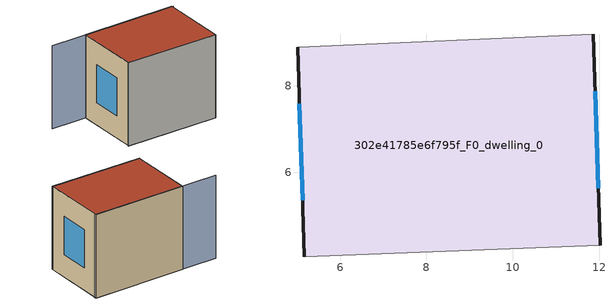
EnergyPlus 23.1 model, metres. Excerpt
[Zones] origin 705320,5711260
302e41785e6f795f_F0_dwelling_0
 floor ground (EU_floor_Construction): 12.02,4.3 11.86,9.2 5.02,8.89 5.18,4.04 z0
 wall outside (EU_wall_Construction): 5.18,4.04 5.02,8.89 / 11.86,9.2 12.02,4.3 z0:6
 wall adiabatic (EU_wall_Construction): 5.02,8.89 11.86,9.2 / 12.02,4.3 5.18,4.04 z0:6
 window (EU_Window_Construction): 5.13,5.34 5.06,7.58 / 11.9,7.88 11.97,5.62 z1.62:4.38
 roof outside (EU_roof_Construction): 11.86,9.2 12.02,4.3 5.18,4.04 5.02,8.89 z6
shading: 5.15,4.04 12.02,4.3 / 11.93,9.14 2.38,8.71 z0:6
[Building]
EU S2 Campaign: North Axis=0; Terrain=City; Solar Distribution=FullExterior
[Site:Location]
London: Latitude=51.5; Longitude=-0.5; Time Zone=0; Elevation=25
[SizingPeriod:WeatherFileDays]
AnnualSizingPeriod: Begin Month=1; Begin Day of Month=1; End Month=12; End Day of Month=31; Day of Week for Start Day=Monday; Use Weather File Daylight Saving Period=No; Use Weather File Rain and Snow Indicators=No
[MATERIAL]
EU_InternalMass_Material: Roughness=MediumRough; Thickness=0.1; Conductivity=1; Density=1800; Specific Heat=900; Thermal Absorptance=0.9; Solar Absorptance=0.7; Visible Absorptance=0.7
[MATERIAL:NOMASS] Roughness=MediumRough; Thermal Absorptance=0.9; Solar Absorptance=0.7; Visible Absorptance=0.7
Name | Thermal Resistance
EU_wall_NoMass | 0.555556
EU_roof_NoMass | 0.510204
EU_floor_NoMass | 1.68919
[WINDOWMATERIAL:SIMPLEGLAZINGSYSTEM]
EU_Window_SimpleGlazing: UFactor=3.96; Solar Heat Gain Coefficient=0.85; Visible Transmittance=0.85
[CONSTRUCTION]
EU_wall_Construction: EU_wall_NoMass
EU_roof_Construction: EU_roof_NoMass
EU_floor_Construction: EU_floor_NoMass
EU_InternalMass_Construction: EU_InternalMass_Material
EU_Window_Construction: EU_Window_SimpleGlazing
[ZONE]
302e41785e6f795f_F0_dwelling_0: Type=1; Multiplier=1; Ceiling Height=autocalculate; Volume=200.251; Floor Area=autocalculate; Part of Total Floor Area=Yes
[INTERNALMASS]
302e41785e6f795f_F0_dwelling_0_EU_InternalMass: Construction=EU_InternalMass_Construction; Zone or ZoneList=302e41785e6f795f_F0_dwelling_0; Surface Area=33.3755
[OTHEREQUIPMENT]
EU_Step8_InternalGain_302e41785e6f795f_F0_dwelling_0_f000: Fuel Type=Electricity; Zone or ZoneList or Space or SpaceList=302e41785e6f795f_F0_dwelling_0; Schedule=EU_Step8_GainSchedule_302e41785e6f795f_F0_dwelling_0_f000; Design Level Calculation Method=Watts/Area; Power per Zone Floor Area=1; Fraction Latent=0; Fraction Radiant=0; Fraction Lost=0; Carbon Dioxide Generation Rate=0; EndUse Subcategory=EU_Step8_InternalGains
[ZONEVENTILATION:DESIGNFLOWRATE]
EU_ConstantAir_302e41785e6f795f_F0_dwelling_0: Zone or ZoneList or Space or SpaceList=302e41785e6f795f_F0_dwelling_0; Schedule=EU_AlwaysOn; Design Flow Rate Calculation Method=AirChanges/Hour; Air Changes per Hour=0.48; Ventilation Type=Natural; Fan Pressure Rise=0; Fan Total Efficiency=1; Constant Term Coefficient=1; Temperature Term Coefficient=0; Velocity Term Coefficient=0; Velocity Squared Term Coefficient=0; Minimum Indoor Temperature=-100; Maximum Indoor Temperature=100; Delta Temperature=-100; Minimum Outdoor Temperature=-100; Maximum Outdoor Temperature=100; Maximum Wind Speed=40
[HVACTEMPLATE:THERMOSTAT]
EU_HeatOnly_302e41785e6f795f_F0_dwelling_0: Constant Heating Setpoint=20; Constant Cooling Setpoint=50
[HVACTEMPLATE:ZONE:IDEALLOADSAIRSYSTEM]
302e41785e6f795f_F0_dwelling_0: Template Thermostat=EU_HeatOnly_302e41785e6f795f_F0_dwelling_0; System Availability Schedule=EU_AlwaysOn; Maximum Heating Supply Air Temperature=50; Minimum Cooling Supply Air Temperature=13; Maximum Heating Supply Air Humidity Ratio=0.0156; Minimum Cooling Supply Air Humidity Ratio=0.0077; Heating Limit=NoLimit; Cooling Limit=NoLimit; Heating Availability Schedule=EU_AlwaysOn; Cooling Availability Schedule=EU_CoolingOff; Dehumidification Control Type=ConstantSensibleHeatRatio; Cooling Sensible Heat Ratio=0.7; Dehumidification Setpoint=60; Humidification Control Type=None; Humidification Setpoint=30; Outdoor Air Method=None; Outdoor Air Flow Rate per Person=0.00944; Outdoor Air Flow Rate per Zone Floor Area=0; Outdoor Air Flow Rate per Zone=0; Demand Controlled Ventilation Type=None; Outdoor Air Economizer Type=NoEconomizer; Heat Recovery Type=None; Sensible Heat Recovery Effectiveness=0.7; Latent Heat Recovery Effectiveness=0.65
[SIZING:ZONE]
302e41785e6f795f_F0_dwelling_0: Zone Cooling Design Supply Air Temperature Input Method=SupplyAirTemperature; Zone Cooling Design Supply Air Temperature=13; Zone Heating Design Supply Air Temperature Input Method=SupplyAirTemperature; Zone Heating Design Supply Air Temperature=50; Zone Cooling Design Supply Air Humidity Ratio=0.008; Zone Heating Design Supply Air Humidity Ratio=0.008; Cooling Design Air Flow Method=DesignDay; Cooling Design Air Flow Rate=0; Cooling Minimum Air Flow per Zone Floor Area=0.000762; Cooling Minimum Air Flow=0; Cooling Minimum Air Flow Fraction=0.2; Heating Design Air Flow Method=DesignDay; Heating Design Air Flow Rate=0; Heating Maximum Air Flow per Zone Floor Area=0.002032; Heating Maximum Air Flow=0.141576; Heating Maximum Air Flow Fraction=0.3; Account for Dedicated Outdoor Air System=No; Dedicated Outdoor Air System Control Strategy=NeutralSupplyAir; Dedicated Outdoor Air Low Setpoint Temperature for Design=autosize; Dedicated Outdoor Air High Setpoint Temperature for Design=autosize; Zone Load Sizing Method=Sensible Load Only No Latent Load; Zone Latent Cooling Design Supply Air Humidity Ratio Input Method=HumidityRatioDifference; Zone Cooling Design Supply Air Humidity Ratio Difference=0.005; Zone Latent Heating Design Supply Air Humidity Ratio Input Method=HumidityRatioDifference; Zone Humidification Design Supply Air Humidity Ratio Difference=0.005
[SCHEDULE:CONSTANT]
Name | Hourly Value
EU_AlwaysOn | 1
EU_CoolingOff | 0
[SCHEDULE:FILE]
EU_Step8_GainSchedule_302e41785e6f795f_F0_dwelling_0_f000: File=../../schedules/302e41785e6f795f/302e41785e6f795f_F0_dwelling_0_f000_gain.csv; Column Number=1; Rows to Skip at Top=0; Number of Hours of Data=8760; Column Separator=Comma; Interpolate to Timestep=No; Minutes per Item=60; Adjust Schedule for Daylight Savings=Yes
